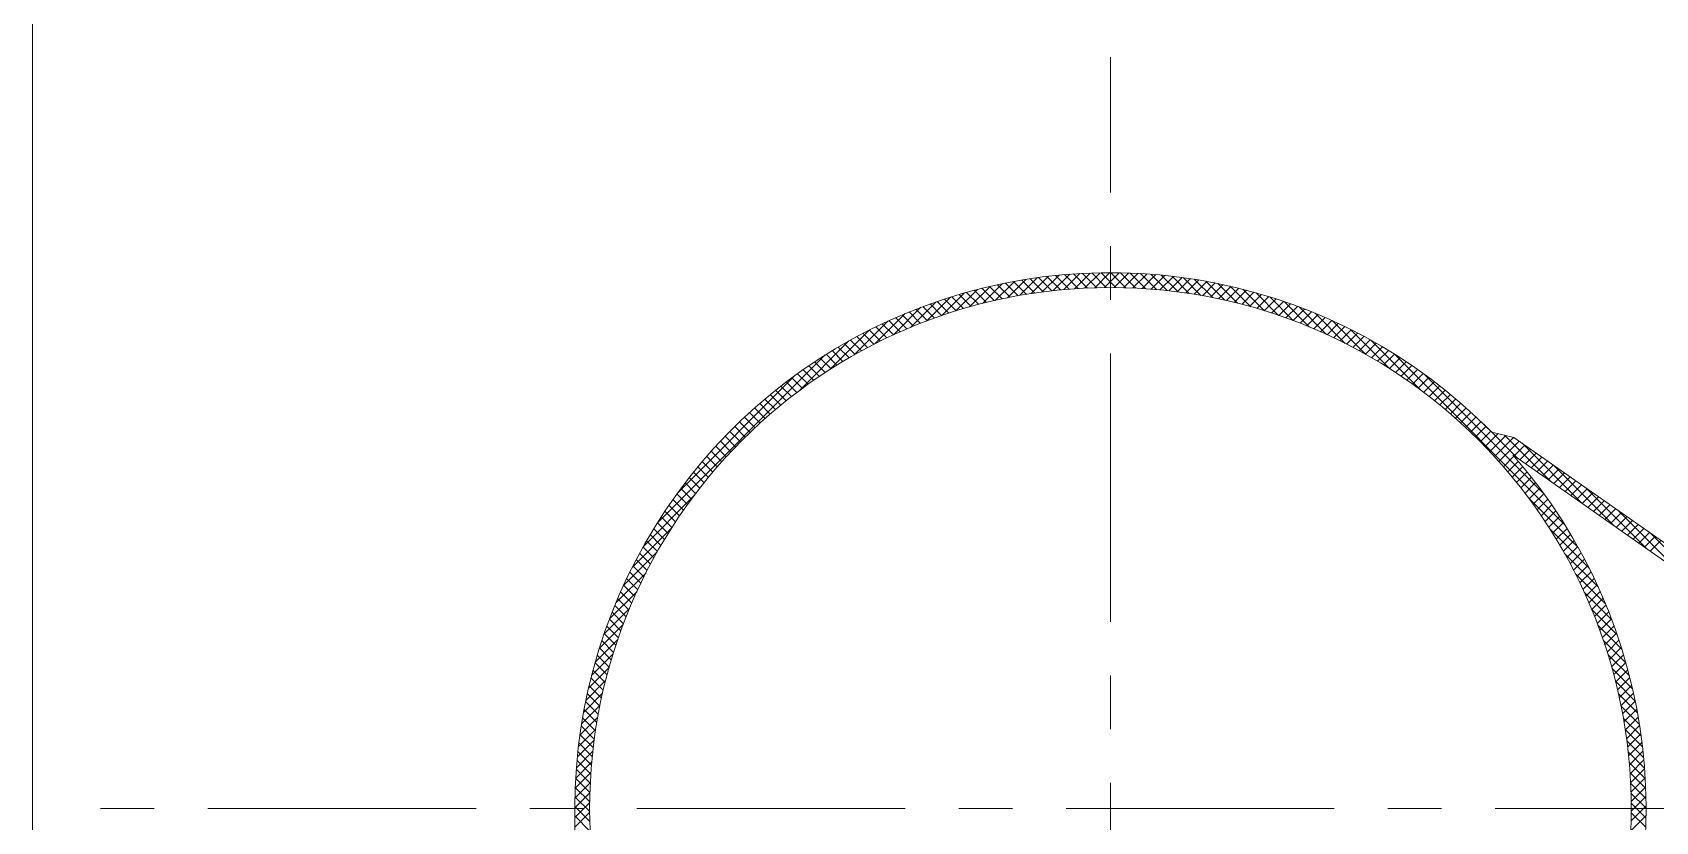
# Model space of a CAD drawing. Header units: millimetres. Extents: x 3449 to 4043, y 1067 to 1487.
# Drawn here: x 3757.76 to 3772.89, y 1170.56 to 1177.91 of the extents above; entities that cross this region are included whole.
import ezdxf

# ---------------------------------------------------------------- set-up
doc = ezdxf.new("R2010")
doc.units = ezdxf.units.MM
doc.linetypes.add('CENTERX2', pattern=[4, 2.5, -0.5, 0.5, -0.5])
for name, color, linetype, lineweight, true_color in [('1', 1, 'Continuous', 18, 0xff0000), ('2', 2, 'Continuous', 18, 0xffff00), ('3', 3, 'CENTERX2', 18, 0x00ff00)]:
    doc.layers.add(name, color=color, linetype=linetype, lineweight=lineweight, true_color=true_color)

msp = doc.modelspace()

# ---------------------------------------------------------------- linework, layer by layer
at = {"layer": '1'}
for p, q in [((3757.75677, 1179.58861), (3757.75677, 1114.33784)), ((3771.56684, 1174.14002), (3771.36037, 1174.18905)), ((3771.56684, 1174.14002), (3780.5798, 1167.82315)), ((3771.55672, 1173.97812), (3780.4269, 1167.76132)), ((3762.81246, 1170.683), (3762.81246, 1123.24345))]:
    msp.add_line(p, q, dxfattribs=at)
msp.add_circle((3767.80544, 1170.683), 4.85459, dxfattribs=at)
for start, end in [(44.603438, 180), (193.521266, 41.296095)]:
    msp.add_arc((3767.80544, 1170.683), 4.99298, start, end, dxfattribs=at)
at = {"layer": '2'}
for p, q in [((3766.84664, 1175.44197), (3767.0182, 1175.61353)), ((3766.95742, 1175.46296), (3767.12369, 1175.62922)), ((3767.09941, 1175.48598), (3766.97838, 1175.60701)), ((3767.17828, 1175.49691), (3767.0558, 1175.61939)), ((3767.06508, 1175.48081), (3767.22659, 1175.64232)), ((3767.25833, 1175.50667), (3767.13432, 1175.63068)), ((3767.16989, 1175.49581), (3767.32709, 1175.65302)), ((3767.3396, 1175.51519), (3767.21397, 1175.64083)), ((3767.27208, 1175.50821), (3767.42538, 1175.6615)), ((3767.42216, 1175.52244), (3767.2948, 1175.64981)), ((3767.37188, 1175.5182), (3767.52159, 1175.66791)), ((3767.50605, 1175.52836), (3767.37685, 1175.65756)), ((3767.59133, 1175.53287), (3767.46017, 1175.66403)), ((3767.46944, 1175.52595), (3767.61587, 1175.67239)), ((3767.67808, 1175.53593), (3767.54483, 1175.66918)), ((3767.56492, 1175.53163), (3767.70833, 1175.67504)), ((3767.76637, 1175.53744), (3767.63088, 1175.67293)), ((3767.65846, 1175.53537), (3767.79907, 1175.67598)), ((3767.85628, 1175.53733), (3767.71839, 1175.67523)), ((3767.75017, 1175.53728), (3767.88819, 1175.6753)), ((3767.94791, 1175.53551), (3767.80743, 1175.67599)), ((3767.84016, 1175.53747), (3767.97577, 1175.67308)), ((3768.04136, 1175.53186), (3767.89809, 1175.67513)), ((3767.92853, 1175.53604), (3768.06189, 1175.6694)), ((3768.13674, 1175.52628), (3767.99047, 1175.67256)), ((3768.01535, 1175.53306), (3768.14661, 1175.66432)), ((3768.2342, 1175.51863), (3768.08465, 1175.66817)), ((3768.10071, 1175.52861), (3768.23, 1175.6579)), ((3768.33388, 1175.50875), (3768.18077, 1175.66186)), ((3768.18466, 1175.52276), (3768.31211, 1175.65021)), ((3768.26728, 1175.51558), (3768.393, 1175.6413)), ((3768.43595, 1175.49648), (3768.27895, 1175.65348)), ((3768.34862, 1175.50711), (3768.47271, 1175.6312)), ((3768.54063, 1175.48161), (3768.37934, 1175.64289)), ((3768.42873, 1175.49742), (3768.55128, 1175.61997)), ((3768.64814, 1175.4639), (3768.48211, 1175.62992)), ((3768.50765, 1175.48654), (3768.62875, 1175.60764)), ((3768.75877, 1175.44307), (3768.58748, 1175.61436)), ((3766.23077, 1175.27511), (3766.44182, 1175.48617)), ((3766.43656, 1175.3406), (3766.32554, 1175.45163)), ((3766.36417, 1175.31871), (3766.56487, 1175.51941)), ((3766.50641, 1175.36057), (3766.39449, 1175.47248)), ((3766.57714, 1175.37964), (3766.46428, 1175.49249)), ((3766.49172, 1175.35646), (3766.68358, 1175.54832)), ((3766.64879, 1175.39779), (3766.53494, 1175.51164)), ((3766.72137, 1175.41501), (3766.60648, 1175.5299)), ((3766.61424, 1175.38918), (3766.79845, 1175.57339)), ((3766.79492, 1175.43126), (3766.67893, 1175.54725)), ((3766.73238, 1175.41752), (3766.90988, 1175.59501)), ((3766.86947, 1175.44651), (3766.75232, 1175.56366)), ((3766.94504, 1175.46074), (3766.82667, 1175.57911)), ((3767.02168, 1175.47391), (3766.90202, 1175.59357)), ((3768.58544, 1175.47453), (3768.70517, 1175.59425)), ((3768.66213, 1175.46141), (3768.78056, 1175.57984)), ((3768.87284, 1175.4188), (3768.69565, 1175.59599)), ((3768.73775, 1175.44723), (3768.85496, 1175.56444)), ((3768.99078, 1175.39066), (3768.80693, 1175.57452)), ((3768.81235, 1175.43203), (3768.92839, 1175.54807)), ((3768.88595, 1175.41582), (3769.00089, 1175.53076)), ((3769.11308, 1175.35817), (3768.92162, 1175.54963)), ((3768.95858, 1175.39865), (3769.07248, 1175.51255)), ((3769.03027, 1175.38054), (3769.14317, 1175.49345)), ((3769.24036, 1175.32068), (3769.04013, 1175.52092)), ((3769.10105, 1175.36152), (3769.21301, 1175.47348)), ((3769.37346, 1175.27739), (3769.16295, 1175.4879)), ((3769.17093, 1175.3416), (3769.282, 1175.45266)), ((3769.51344, 1175.22721), (3769.29069, 1175.44997)), ((3765.78208, 1175.09584), (3766.03951, 1175.35327)), ((3766.03508, 1175.20328), (3765.92856, 1175.30979)), ((3765.94159, 1175.16554), (3766.18007, 1175.40403)), ((3766.09999, 1175.22817), (3765.99281, 1175.33534)), ((3766.16568, 1175.25228), (3766.05781, 1175.36015)), ((3766.09041, 1175.22456), (3766.31383, 1175.44798)), ((3766.23217, 1175.27559), (3766.12357, 1175.38419)), ((3766.29946, 1175.2981), (3766.1901, 1175.40747)), ((3766.36759, 1175.31978), (3766.25742, 1175.42995)), ((3769.23995, 1175.32081), (3769.35016, 1175.43103)), ((3769.30812, 1175.29918), (3769.41752, 1175.40858)), ((3769.37545, 1175.27671), (3769.48409, 1175.38535)), ((3769.66181, 1175.16864), (3769.42414, 1175.40632)), ((3769.44198, 1175.25343), (3769.54988, 1175.36134)), ((3769.50771, 1175.22936), (3769.61492, 1175.33657)), ((3769.82073, 1175.09953), (3769.56434, 1175.35592)), ((3769.57266, 1175.20451), (3769.67921, 1175.31106)), ((3769.99356, 1175.01651), (3769.71271, 1175.29735)), ((3765.41479, 1174.90815), (3765.73154, 1175.2249)), ((3765.60846, 1175.01201), (3765.8907, 1175.29425)), ((3765.7217, 1175.06764), (3765.61801, 1175.17133)), ((3765.78292, 1175.09622), (3765.67873, 1175.20041)), ((3765.84486, 1175.12408), (3765.74013, 1175.22881)), ((3765.90752, 1175.15122), (3765.80223, 1175.25652)), ((3765.97093, 1175.17763), (3765.86504, 1175.28351)), ((3769.63685, 1175.17889), (3769.74277, 1175.28481)), ((3769.70028, 1175.15253), (3769.80561, 1175.25785)), ((3769.76298, 1175.12543), (3769.86774, 1175.23018)), ((3769.82496, 1175.0976), (3769.92917, 1175.20181)), ((3770.18604, 1174.91382), (3769.8713, 1175.22856)), ((3769.88622, 1175.06906), (3769.98992, 1175.17276)), ((3770.40976, 1174.77991), (3770.04324, 1175.14643)), ((3764.89678, 1174.56975), (3765.3672, 1175.04016)), ((3765.18903, 1174.77219), (3765.55884, 1175.142)), ((3765.42591, 1174.91442), (3765.32439, 1175.01593)), ((3765.48372, 1174.94641), (3765.38182, 1175.04831)), ((3765.54219, 1174.97774), (3765.43988, 1175.08005)), ((3765.60134, 1175.0084), (3765.4986, 1175.11114)), ((3765.66117, 1175.03837), (3765.55797, 1175.14156)), ((3769.94678, 1175.03981), (3770.05, 1175.14303)), ((3770.00664, 1175.00987), (3770.1094, 1175.11264)), ((3770.06582, 1174.97925), (3770.16815, 1175.08158)), ((3770.12433, 1174.94796), (3770.22625, 1175.04988)), ((3770.18217, 1174.916), (3770.2837, 1175.01753)), ((3770.69693, 1174.58254), (3770.23377, 1175.0457)), ((3763.57962, 1173.34239), (3765.14605, 1174.90882)), ((3765.14659, 1174.74473), (3765.04668, 1174.84463)), ((3765.20118, 1174.77994), (3765.10099, 1174.88013)), ((3765.2564, 1174.81452), (3765.15591, 1174.91501)), ((3765.31225, 1174.84847), (3765.21145, 1174.94927)), ((3765.36876, 1174.88177), (3765.26761, 1174.98292)), ((3770.23936, 1174.88338), (3770.34052, 1174.98454)), ((3770.29589, 1174.85011), (3770.39671, 1174.95093)), ((3770.35178, 1174.81619), (3770.45228, 1174.91669)), ((3770.40703, 1174.78164), (3770.50723, 1174.88184)), ((3772.03864, 1173.33063), (3770.45307, 1174.9162)), ((3770.46165, 1174.74646), (3770.56156, 1174.84638)), ((3763.76816, 1173.62073), (3764.86771, 1174.72028)), ((3764.93445, 1174.59765), (3764.83548, 1174.69663)), ((3764.98656, 1174.63534), (3764.88738, 1174.73452)), ((3765.03929, 1174.67242), (3764.93988, 1174.77182)), ((3765.09263, 1174.70888), (3764.99298, 1174.80853)), ((3770.51564, 1174.71065), (3770.61529, 1174.8103)), ((3770.56901, 1174.67422), (3770.66842, 1174.77363)), ((3770.62176, 1174.63717), (3770.72095, 1174.73636)), ((3770.67391, 1174.59951), (3770.77289, 1174.69849)), ((3771.85425, 1173.60482), (3770.72726, 1174.73181)), ((3764.78175, 1174.48095), (3764.68328, 1174.57941)), ((3764.83205, 1174.52045), (3764.73343, 1174.61907)), ((3764.88295, 1174.55936), (3764.78416, 1174.65814)), ((3770.72544, 1174.56124), (3770.82424, 1174.66003)), ((3770.77637, 1174.52236), (3770.87499, 1174.62099)), ((3770.82669, 1174.48289), (3770.92517, 1174.58136)), ((3770.87642, 1174.44281), (3770.97476, 1174.54115)), ((3764.58652, 1174.31696), (3764.48849, 1174.41499)), ((3764.63444, 1174.35885), (3764.53633, 1174.45696)), ((3764.68295, 1174.40014), (3764.58473, 1174.49836)), ((3764.73205, 1174.44084), (3764.63372, 1174.53917)), ((3770.92555, 1174.40214), (3771.02377, 1174.50036)), ((3770.97409, 1174.36088), (3771.07221, 1174.459)), ((3771.02204, 1174.31902), (3771.12007, 1174.41705)), ((3764.40075, 1174.14352), (3764.3029, 1174.24138)), ((3764.44632, 1174.18776), (3764.34844, 1174.28564)), ((3764.49246, 1174.23142), (3764.39455, 1174.32933)), ((3764.5392, 1174.27448), (3764.44124, 1174.37245)), ((3771.06939, 1174.27657), (3771.16736, 1174.37454)), ((3771.11615, 1174.23353), (3771.21407, 1174.33145)), ((3771.16233, 1174.18991), (3771.26021, 1174.28779)), ((3771.20792, 1174.14569), (3771.30578, 1174.24355)), ((3771.60364, 1173.94524), (3771.28545, 1174.26343)), ((3764.2676, 1174.00727), (3764.1697, 1174.10517)), ((3764.3114, 1174.05327), (3764.21353, 1174.15115)), ((3764.35578, 1174.09869), (3764.25792, 1174.19655)), ((3771.25292, 1174.10089), (3771.35078, 1174.19875)), ((3771.29734, 1174.0555), (3771.41735, 1174.17552)), ((3771.34116, 1174.00953), (3771.48992, 1174.15829)), ((3771.3844, 1173.96296), (3771.56249, 1174.14106)), ((3771.42705, 1173.91581), (3771.61648, 1174.10524)), ((3771.90384, 1173.73484), (3771.47742, 1174.16126)), ((3772.20405, 1173.52443), (3771.63911, 1174.08938)), ((3764.13974, 1173.86572), (3764.04165, 1173.96381)), ((3764.18177, 1173.91349), (3764.08376, 1174.01151)), ((3764.22439, 1173.96068), (3764.12644, 1174.05863)), ((3771.46911, 1173.86807), (3771.5672, 1173.96615)), ((3771.56992, 1173.96887), (3771.66927, 1174.06823)), ((3771.62271, 1173.93187), (3771.72207, 1174.03123)), ((3771.67551, 1173.89486), (3771.77487, 1173.99422)), ((3771.72831, 1173.85786), (3771.82767, 1173.95722)), ((3764.01721, 1173.71885), (3763.91877, 1173.81728)), ((3764.05746, 1173.7684), (3763.95915, 1173.8667)), ((3764.0983, 1173.81736), (3764.00011, 1173.91555)), ((3771.51058, 1173.81973), (3771.60876, 1173.91792)), ((3771.55145, 1173.7708), (3771.64975, 1173.8691)), ((3771.59173, 1173.72128), (3771.69015, 1173.8197)), ((3771.78111, 1173.82086), (3771.88047, 1173.92021)), ((3771.83391, 1173.78385), (3771.93326, 1173.88321)), ((3771.8867, 1173.74685), (3771.98606, 1173.84621)), ((3772.50426, 1173.31402), (3771.93931, 1173.87897)), ((3771.9395, 1173.70984), (3772.03886, 1173.8092)), ((3763.90006, 1173.56659), (3763.80113, 1173.66551)), ((3763.9385, 1173.61794), (3763.83976, 1173.71669)), ((3763.97755, 1173.6687), (3763.87897, 1173.76728)), ((3771.63141, 1173.67116), (3771.72998, 1173.76973)), ((3771.67049, 1173.62043), (3771.76923, 1173.71917)), ((3771.70896, 1173.56911), (3771.80788, 1173.66803)), ((3771.9923, 1173.67284), (3772.09166, 1173.7722)), ((3772.0451, 1173.63583), (3772.14446, 1173.73519)), ((3772.0979, 1173.59883), (3772.19726, 1173.69819)), ((3772.1507, 1173.56183), (3772.25005, 1173.66118)), ((3772.80447, 1173.10362), (3772.23952, 1173.66856)), ((3763.44828, 1173.12124), (3763.9187, 1173.59166)), ((3763.78838, 1173.40886), (3763.6888, 1173.50844)), ((3763.82499, 1173.46205), (3763.72565, 1173.5614)), ((3763.86222, 1173.51462), (3763.76309, 1173.61375)), ((3772.16814, 1173.11133), (3771.70498, 1173.57449)), ((3771.74683, 1173.51717), (3771.84595, 1173.61629)), ((3771.78409, 1173.46463), (3771.88343, 1173.56396)), ((3771.82073, 1173.41147), (3771.9203, 1173.51104)), ((3772.20349, 1173.52482), (3772.30285, 1173.62418)), ((3772.25629, 1173.48782), (3772.35565, 1173.58717)), ((3772.30909, 1173.45081), (3772.40845, 1173.55017)), ((3772.36189, 1173.41381), (3772.46125, 1173.51317)), ((3763.68228, 1173.24555), (3763.58187, 1173.34596)), ((3763.71702, 1173.30061), (3763.6169, 1173.40073)), ((3763.75239, 1173.35505), (3763.65255, 1173.45489)), ((3771.85676, 1173.35769), (3771.95658, 1173.45752)), ((3771.89215, 1173.30328), (3771.99226, 1173.40339)), ((3771.92692, 1173.24825), (3772.02732, 1173.34865)), ((3772.41469, 1173.3768), (3772.51404, 1173.47616)), ((3772.46748, 1173.3398), (3772.56684, 1173.43916)), ((3772.52028, 1173.30279), (3772.61964, 1173.40215)), ((3773.10468, 1172.89321), (3772.53973, 1173.45816)), ((3772.57308, 1173.26579), (3772.67244, 1173.36515)), ((3763.34644, 1172.92961), (3763.71625, 1173.29941)), ((3763.61472, 1173.1335), (3763.51366, 1173.23457)), ((3763.64818, 1173.18985), (3763.54745, 1173.29057)), ((3772.26887, 1172.9208), (3771.90235, 1173.28732)), ((3771.96105, 1173.19258), (3772.06177, 1173.29329)), ((3771.99454, 1173.13627), (3772.09559, 1173.23731)), ((3772.02739, 1173.07931), (3772.12879, 1173.18071)), ((3772.62588, 1173.22879), (3772.72524, 1173.32814)), ((3772.67868, 1173.19178), (3772.77804, 1173.29114)), ((3772.73148, 1173.15478), (3772.83083, 1173.25413)), ((3772.78427, 1173.11777), (3772.88363, 1173.21713)), ((3772.83707, 1173.08077), (3772.93643, 1173.18013)), ((3773.40488, 1172.68281), (3772.83994, 1173.24775)), ((3763.26355, 1172.75691), (3763.58029, 1173.07365)), ((3763.51827, 1172.96055), (3763.41606, 1173.06276)), ((3763.54976, 1173.01886), (3763.44796, 1173.12066)), ((3763.58191, 1173.07651), (3763.48049, 1173.17793)), ((3772.351, 1172.74886), (3772.03626, 1173.0636)), ((3772.05957, 1173.02169), (3772.16136, 1173.12347)), ((3772.0911, 1172.96341), (3772.19328, 1173.0656)), ((3763.19419, 1172.59775), (3763.47643, 1172.87999)), ((3763.42786, 1172.78155), (3763.3243, 1172.88511)), ((3763.45731, 1172.8419), (3763.35423, 1172.94499)), ((3763.48745, 1172.90157), (3763.38482, 1173.0042)), ((3772.12195, 1172.90446), (3772.22456, 1173.00707)), ((3772.15212, 1172.84483), (3772.25518, 1172.94789)), ((3772.1816, 1172.78451), (3772.28514, 1172.88804)), ((3763.37108, 1172.65873), (3763.26648, 1172.76332)), ((3763.39911, 1172.72049), (3763.29505, 1172.82456)), ((3772.41979, 1172.59027), (3772.13895, 1172.87112)), ((3772.21038, 1172.72349), (3772.31442, 1172.82753)), ((3772.23846, 1172.66176), (3772.34302, 1172.76633)), ((3763.13518, 1172.44893), (3763.39261, 1172.70636)), ((3763.29134, 1172.46906), (3763.18498, 1172.57542)), ((3763.31718, 1172.53302), (3763.21144, 1172.63876)), ((3763.34376, 1172.59624), (3763.23861, 1172.70139)), ((3772.47836, 1172.4419), (3772.22197, 1172.69829)), ((3772.26581, 1172.59931), (3772.37093, 1172.70443)), ((3772.29243, 1172.53612), (3772.39814, 1172.64184)), ((3772.3183, 1172.47219), (3772.42463, 1172.57852)), ((3763.08442, 1172.30837), (3763.32291, 1172.54686)), ((3763.24196, 1172.33883), (3763.13427, 1172.44653)), ((3763.26627, 1172.40433), (3763.15925, 1172.51134)), ((3772.52876, 1172.3017), (3772.29108, 1172.53937)), ((3772.34341, 1172.4075), (3772.45039, 1172.51448)), ((3772.36775, 1172.34204), (3772.47542, 1172.4497)), ((3763.04047, 1172.17462), (3763.26388, 1172.39803)), ((3763.19575, 1172.20544), (3763.08657, 1172.31461)), ((3763.21845, 1172.27254), (3763.11003, 1172.38095)), ((3772.57241, 1172.16825), (3772.34965, 1172.391)), ((3772.3913, 1172.27579), (3772.49969, 1172.38417)), ((3772.41405, 1172.20873), (3772.52319, 1172.31787)), ((3762.96903, 1171.92358), (3763.16973, 1172.12428)), ((3763.00227, 1172.04662), (3763.21333, 1172.25768)), ((3763.15283, 1172.06875), (3763.04202, 1172.17956)), ((3763.17387, 1172.13752), (3763.06389, 1172.24749)), ((3772.61034, 1172.04051), (3772.39983, 1172.25102)), ((3772.43597, 1172.14085), (3772.5459, 1172.25078)), ((3772.45705, 1172.07213), (3772.56782, 1172.1829)), ((3762.94013, 1171.80487), (3763.13198, 1171.99672)), ((3763.09499, 1171.85719), (3762.98139, 1171.97079)), ((3763.11337, 1171.92861), (3763.00075, 1172.04123)), ((3763.13266, 1171.99912), (3763.02096, 1172.11082)), ((3772.64336, 1171.91769), (3772.44312, 1172.11792)), ((3772.47726, 1172.00254), (3772.58891, 1172.11419)), ((3772.67207, 1171.79918), (3772.48061, 1171.99064)), ((3772.4966, 1171.93207), (3772.60917, 1172.04465)), ((3772.51502, 1171.86069), (3772.62857, 1171.97424)), ((3762.91506, 1171.69), (3763.09926, 1171.8742)), ((3763.06105, 1171.71152), (3762.94534, 1171.82723)), ((3763.07754, 1171.78483), (3762.96291, 1171.89946)), ((3772.69696, 1171.68449), (3772.5131, 1171.86834)), ((3772.53252, 1171.78838), (3772.64709, 1171.90296)), ((3772.54905, 1171.71512), (3772.66471, 1171.83078)), ((3762.89343, 1171.57857), (3763.07093, 1171.75606)), ((3763.03107, 1171.56189), (3762.913, 1171.67996)), ((3763.04555, 1171.63722), (3762.92869, 1171.75407)), ((3772.71843, 1171.57321), (3772.54124, 1171.7504)), ((3772.5646, 1171.64086), (3772.6814, 1171.75767)), ((3772.57913, 1171.56559), (3772.69714, 1171.6836)), ((3762.85922, 1171.36475), (3763.02549, 1171.53102)), ((3762.87491, 1171.47025), (3763.04647, 1171.64181)), ((3763.0053, 1171.40806), (3762.88461, 1171.52875)), ((3763.01764, 1171.48552), (3762.8983, 1171.60486)), ((3772.7368, 1171.46504), (3772.56551, 1171.63633)), ((3772.75236, 1171.35967), (3772.58634, 1171.5257)), ((3772.59261, 1171.48927), (3772.71189, 1171.60855)), ((3772.60501, 1171.41187), (3772.72563, 1171.53249)), ((3762.84613, 1171.26185), (3763.00763, 1171.42336)), ((3762.98404, 1171.24971), (3762.86041, 1171.37334)), ((3762.99408, 1171.32947), (3762.87197, 1171.45159)), ((3772.76533, 1171.2569), (3772.60405, 1171.41819)), ((3772.61628, 1171.33333), (3772.73832, 1171.45538)), ((3772.62638, 1171.25363), (3772.74993, 1171.37718)), ((3762.82694, 1171.06307), (3762.98024, 1171.21636)), ((3762.83542, 1171.16135), (3762.99263, 1171.31856)), ((3762.96765, 1171.0865), (3762.84071, 1171.21344)), ((3762.97521, 1171.16874), (3762.84998, 1171.29397)), ((3772.77592, 1171.15651), (3772.61892, 1171.31351)), ((3772.63527, 1171.17272), (3772.76042, 1171.29787)), ((3772.6429, 1171.09055), (3772.76975, 1171.21739)), ((3762.82053, 1170.96685), (3762.97025, 1171.11657)), ((3762.9614, 1171.00294), (3762.83266, 1171.13169)), ((3772.7843, 1171.05833), (3772.63119, 1171.21144)), ((3772.79061, 1170.96221), (3772.64107, 1171.11176)), ((3772.64921, 1171.00705), (3772.77786, 1171.1357)), ((3762.8134, 1170.78012), (3762.95681, 1170.92353)), ((3762.81606, 1170.87258), (3762.96249, 1171.01901)), ((3762.95312, 1170.83162), (3762.82039, 1170.96435)), ((3762.95654, 1170.918), (3762.82587, 1171.04868)), ((3772.795, 1170.86803), (3772.64872, 1171.0143)), ((3772.65414, 1170.92218), (3772.78472, 1171.05276)), ((3772.79757, 1170.77565), (3772.6543, 1170.91892)), ((3772.65763, 1170.83587), (3772.79026, 1170.9685)), ((3762.81246, 1170.68938), (3762.95307, 1170.82999)), ((3762.95093, 1170.6542), (3762.81364, 1170.7915)), ((3762.95123, 1170.74371), (3762.81629, 1170.87865)), ((3772.79843, 1170.68499), (3772.65795, 1170.82547)), ((3772.6596, 1170.74804), (3772.79442, 1170.88286)), ((3772.65998, 1170.65861), (3772.79715, 1170.79578)), ((3762.81246, 1170.59957), (3762.95116, 1170.73827)), ((3762.81246, 1170.50977), (3762.95097, 1170.64828)), ((3762.95552, 1170.47001), (3762.81246, 1170.61307)), ((3762.95233, 1170.563), (3762.8125, 1170.70284)), ((3772.65556, 1170.47459), (3772.79799, 1170.61702)), ((3772.65866, 1170.56749), (3772.79837, 1170.7072)), ((3772.79767, 1170.59595), (3772.65977, 1170.73384)), ((3772.79537, 1170.50844), (3772.65988, 1170.64393))]:
    msp.add_line(p, q, dxfattribs=at)
at = {"layer": '3'}
for p, q in [((3767.80544, 1160.423), (3767.80544, 1177.68344)), ((3801.89181, 1170.683), (3758.02436, 1170.683))]:
    msp.add_line(p, q, dxfattribs=at)

doc.saveas('drawing.dxf')
